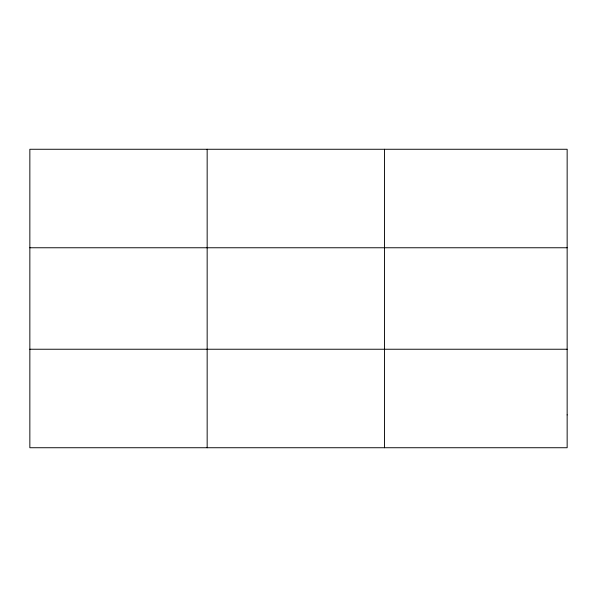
<?xml version="1.0" encoding="UTF-8"?>
<svg xmlns="http://www.w3.org/2000/svg" width="597" height="597" viewBox="0 0 597 597"><rect width="100%" height="100%" fill="white"/><g stroke="black" fill="none" stroke-linecap="round" stroke-linejoin="round"><path stroke-width="0.9" d="M207.159 447.735L207.159 149.265M384.468 447.735L384.468 149.265M29.85 247.762L567.15 247.762M29.85 349.238L567.15 349.238M567.15 414.908L567.15 447.735L29.85 447.735L29.85 149.265L567.15 149.265L567.15 414.908"/></g></svg>
